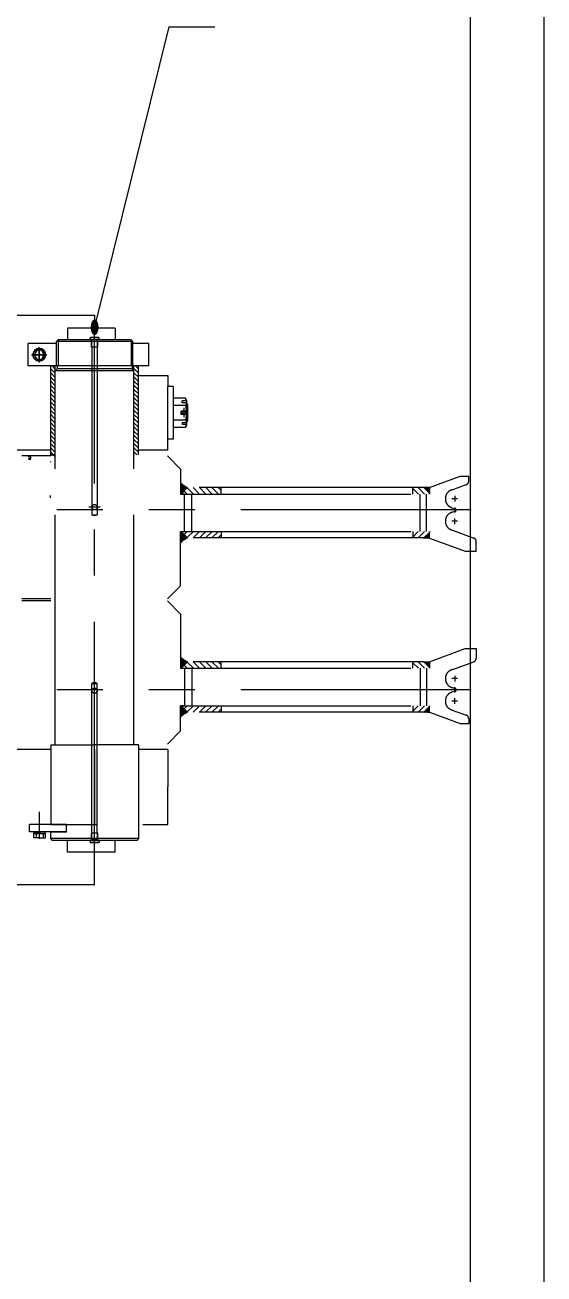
# Model space of a CAD drawing. Header units: millimetres. Extents: x 97 to 21097, y 66 to 14916.
# Drawn here: x 19335 to 21097, y 6247 to 10486 of the extents above; entities that cross this region are included whole.
import ezdxf
from ezdxf.enums import TextEntityAlignment as Align

# ---------------------------------------------------------------- set-up
doc = ezdxf.new("R2010")
doc.units = ezdxf.units.MM
doc.header["$LTSCALE"] = 500
doc.header["$MEASUREMENT"] = 0
doc.linetypes.add('G', pattern=[2, 1.25, -0.25, 0.25, -0.25])
doc.linetypes.add('K', pattern=[2.5, 1.25, -0.25, 0.25, -0.25, 0.25, -0.25])
for name, color, linetype in [('01', 7, 'Continuous'), ('02', 1, 'Continuous'), ('05', 4, 'G'), ('07', 6, 'K')]:
    doc.layers.add(name, color=color, linetype=linetype)
doc.styles.get("Standard").update_dxf_attribs({"font": 'isocp', "width": 0.707, "bigfont": 'intecad.shx'})
pattern_1 = [(315, (16883.104, 12717.7745), (0.70710678, 0.70710678), []), (45, (16883.104, 12717.7745), (-0.70710678, 0.70710678), [])]
pattern_2 = [(45, (16883.104, 4352.2737), (0.70710678, -0.70710678), []), (315, (16883.104, 4352.2737), (-0.70710678, -0.70710678), [])]

# ---------------------------------------------------------------- blocks, each defined once
blk = doc.blocks.new('*U114')
at = {"layer": '01'}
for p, q in [((-18.3, 6), (-18.3, 0)), ((0, 6), (-18.3, 6)), ((-18.3, 0), (0, 0)), ((0, 0), (-3.5, 6)), ((0, 6), (3.5, 0)), ((0, 6), (18.3, 6)), ((18.3, 0), (0, 0)), ((18.3, 6), (18.3, 0))]:
    blk.add_line(p, q, dxfattribs=at)
at = {"layer": '05'}
blk.add_line((0, 8.1), (0, -2.1), dxfattribs=at)
blk = doc.blocks.new('*U113', base_point=(2800.2, 1554.2))
at = {"layer": '01'}
for radius in [21.5, 15.6]:
    blk.add_circle((2800.2, 1554.2), radius, dxfattribs=at)
at = {"layer": '02'}
blk.add_arc((2800.2, 1554.2), 19.5, 260, 170, dxfattribs=at)
at = {"layer": '05'}
for p, q in [((2800.2, 1576.7), (2800.2, 1531.7)), ((2822.7, 1554.2), (2777.7, 1554.2))]:
    blk.add_line(p, q, dxfattribs=at)
blk = doc.blocks.new('*U130')
at = {"layer": '01'}
blk.add_lwpolyline([(415, 5), (415, 292)], dxfattribs=at)
at = {"layer": '02'}
blk.add_lwpolyline([(420, 0), (420, 297)], dxfattribs=at)

msp = doc.modelspace()

# ---------------------------------------------------------------- hatches: boundary and pattern name
at = {"layer": '07', "linetype": 'K', "ltscale": 1.25}
h = msp.add_hatch(dxfattribs=at)
h.set_pattern_fill('_USER', color=6, scale=10, angle=405, style=0, pattern_type=0)
h.set_pattern_definition([(135, (16817.612, 4386.623), (7.071068, 7.071068), [])])
h.paths.add_polyline_path([(19720.2, 9027.4), (19704.7, 9027.4), (19704.7, 9328.9), (19720.2, 9328.9)])
h.paths.add_polyline_path([(19422.2, 9328.9), (19437.7, 9328.9), (19437.7, 9027.4), (19422.2, 9027.4)])
h = msp.add_hatch(dxfattribs=at)
h.set_pattern_fill('_USER', color=6, angle=135, style=0, double=1, pattern_type=0)
h.set_pattern_definition([(315, (16883.104, 13309.1745), (0.70710678, 0.70710678), []), (45, (16883.104, 13309.1745), (-0.70710678, 0.70710678), [])])
h.paths.add_polyline_path([(19886.7, 8916.2, -0.11672), (19863.2, 8932.7), (19863.2, 8894.2), (19864.7, 8894.2)])
h = msp.add_hatch(dxfattribs=at)
h.set_pattern_fill('_USER', color=6, scale=15, angle=405, style=0, pattern_type=0)
h.set_pattern_definition([(135, (16817.612, 3773.593), (10.6066, 10.6066), [])])
h.paths.add_polyline_path([(20651.2, 8894.2), (20651.2, 8916.2), (20686.7, 8916.2), (20705.7, 8897.2), (20705.7, 8894.2)])
h.paths.add_polyline_path([(19864.7, 8894.2), (19886.7, 8916.2), (20000.9, 8916.2), (20000.9, 8894.2)])
h = msp.add_hatch(dxfattribs=at)
h.set_pattern_fill('_USER', color=6, angle=135, style=0, double=1, pattern_type=0)
h.set_pattern_definition([(315, (16883.104, 13309.1745), (0.70710678, 0.70710678), []), (45, (16883.104, 13309.1745), (-0.70710678, 0.70710678), [])])
h.paths.add_polyline_path([(20707.7, 8897.2), (20707.7, 8916.2), (20688.7, 8916.2)])
h = msp.add_hatch(dxfattribs=at)
h.set_pattern_fill('_USER', color=6, angle=135, style=0, double=1, pattern_type=0)
h.set_pattern_definition(pattern_2)
h.paths.add_polyline_path([(19886.7, 8745.2, 0.11672), (19863.2, 8728.8), (19863.2, 8767.2), (19864.7, 8767.2)])
h = msp.add_hatch(dxfattribs=at)
h.set_pattern_fill('_USER', color=6, scale=15, angle=405, style=0, pattern_type=0)
h.set_pattern_definition([(225, (16817.612, 13887.855), (10.6066, -10.6066), [])])
h.paths.add_polyline_path([(20705.7, 8767.2), (20705.7, 8764.2), (20686.7, 8745.2), (20651.2, 8745.2), (20651.2, 8767.2)])
h.paths.add_polyline_path([(20000.9, 8767.2), (20000.9, 8745.2), (19886.7, 8745.2), (19864.7, 8767.2)])
h = msp.add_hatch(dxfattribs=at)
h.set_pattern_fill('_USER', color=6, angle=135, style=0, double=1, pattern_type=0)
h.set_pattern_definition(pattern_2)
h.paths.add_polyline_path([(20707.7, 8764.2), (20707.7, 8745.2), (20688.7, 8745.2)])
h = msp.add_hatch(dxfattribs=at)
h.set_pattern_fill('_USER', color=6, angle=135, style=0, double=1, pattern_type=0)
h.set_pattern_definition(pattern_1)
h.paths.add_polyline_path([(19886.7, 8324.8, -0.11672), (19863.2, 8341.3), (19863.2, 8302.8), (19864.7, 8302.8)])
h = msp.add_hatch(dxfattribs=at)
h.set_pattern_fill('_USER', color=6, scale=15, angle=405, style=0, pattern_type=0)
h.set_pattern_definition([(135, (16817.612, 3182.193), (10.6066, 10.6066), [])])
h.paths.add_polyline_path([(20705.7, 8302.8), (20705.7, 8305.8), (20686.7, 8324.8), (20651.2, 8324.8), (20651.2, 8302.8)])
h.paths.add_polyline_path([(20000.9, 8302.8), (20000.9, 8324.8), (19886.7, 8324.8), (19864.7, 8302.8)])
h = msp.add_hatch(dxfattribs=at)
h.set_pattern_fill('_USER', color=6, angle=135, style=0, double=1, pattern_type=0)
h.set_pattern_definition(pattern_1)
h.paths.add_polyline_path([(20688.7, 8324.8), (20707.7, 8324.8), (20707.7, 8305.8)])
h = msp.add_hatch(dxfattribs=at)
h.set_pattern_fill('_USER', color=6, angle=135, style=0, double=1, pattern_type=0)
h.set_pattern_definition([(45, (16883.104, 3760.8737), (0.70710678, -0.70710678), []), (315, (16883.104, 3760.8737), (-0.70710678, -0.70710678), [])])
h.paths.add_polyline_path([(19886.7, 8153.8, 0.11672), (19863.2, 8137.4), (19863.2, 8175.8), (19864.7, 8175.8)])
h = msp.add_hatch(dxfattribs=at)
h.set_pattern_fill('_USER', color=6, scale=15, angle=405, style=0, pattern_type=0)
h.set_pattern_definition([(225, (16817.612, 13296.455), (10.6066, -10.6066), [])])
h.paths.add_polyline_path([(20651.2, 8175.8), (20651.2, 8153.8), (20686.7, 8153.8), (20705.7, 8172.8), (20705.7, 8175.8)])
h.paths.add_polyline_path([(19864.7, 8175.8), (19886.7, 8153.8), (20000.9, 8153.8), (20000.9, 8175.8)])
h = msp.add_hatch(dxfattribs=at)
h.set_pattern_fill('_USER', color=6, angle=135, style=0, double=1, pattern_type=0)
h.set_pattern_definition([(45, (16883.104, 3760.8737), (0.70710678, -0.70710678), []), (315, (16883.104, 3760.8737), (-0.70710678, -0.70710678), [])])
h.paths.add_polyline_path([(20707.7, 8172.8), (20707.7, 8153.8), (20688.7, 8153.8)])

# ---------------------------------------------------------------- linework, layer by layer
at = {"layer": '01', "ltscale": 1.25}
for p, q in [((17696.1, 9501), (19571.2, 9501)), ((19571.2, 9501), (19571.2, 9457.6)), ((19571.2, 7569.1), (19571.2, 7678.6)), ((17696.1, 7569.1), (19571.2, 7569.1))]:
    msp.add_line(p, q, dxfattribs=at)
at = {"layer": '02', "ltscale": 1.25}
for p, q in [((19571.2, 9457.6), (19824.3, 10479.9)), ((19824.3, 10479.9), (19979.3, 10479.9))]:
    msp.add_line(p, q, dxfattribs=at)
at = {"layer": '05', "color": 4, "linetype": 'G', "ltscale": 1.25}
msp.add_line((19571.2, 7679.8), (19571.2, 9448), dxfattribs=at)
at = {"layer": '07', "color": 6, "linetype": 'K', "ltscale": 1.25}
for p, q in [((19479, 9457.6), (19479, 9417.6)), ((19641.2, 9457.6), (19479, 9457.6)), ((19641.2, 9457.6), (19641.2, 9417.6)), ((19447.2, 9417.6), (19441.2, 9411.6)), ((19701.2, 9411.6), (19441.2, 9411.6)), ((19441.2, 9328.9), (19441.2, 9411.6)), ((19695.2, 9417.6), (19447.2, 9417.6)), ((19447.2, 9417.6), (19447.2, 9328.9)), ((19555.6, 9424.4), (19557.7, 9425.6)), ((19555.6, 9417.6), (19555.6, 9424.4)), ((19586.8, 9424.4), (19555.6, 9424.4)), ((19584.7, 9425.6), (19557.7, 9425.6)), ((19560.7, 9392.6), (19560.7, 9417.6)), ((19561.9, 9392.6), (19561.9, 9417.6)), ((19580.5, 9392.6), (19580.5, 9417.6)), ((19581.7, 9392.6), (19581.7, 9417.6)), ((19586.8, 9424.4), (19584.7, 9425.6)), ((19586.8, 9417.6), (19586.8, 9424.4)), ((19701.2, 9411.6), (19695.2, 9417.6)), ((19695.2, 9417.6), (19695.2, 9328.9)), ((19701.2, 9328.9), (19701.2, 9411.6)), ((19441.2, 9404.9), (19345.2, 9404.9)), ((19345.2, 9328.9), (19345.2, 9404.9)), ((19383.2, 9341.3), (19383.2, 9392.6)), ((19581.7, 9392.6), (19560.7, 9392.6)), ((19562.2, 9392.6), (19562.2, 8823.8)), ((19580.2, 9392.6), (19580.2, 8823.8)), ((19755.2, 9404.9), (19701.2, 9404.9)), ((19755.2, 9328.9), (19755.2, 9404.9)), ((19755.2, 9328.9), (19345.2, 9328.9)), ((19357.1, 9366.9), (19408.9, 9366.9)), ((19422.2, 9027.4), (19422.2, 9328.9)), ((19437.7, 9328.9), (19422.2, 9328.9)), ((19437.7, 8042.6), (19437.7, 9328.9)), ((19437.7, 9027.4), (19437.7, 9328.9)), ((19444.2, 9328.9), (19444.2, 9319.2)), ((19698.2, 9328.9), (19698.2, 9319.2)), ((19704.7, 8042.6), (19704.7, 9328.9)), ((19720.2, 9328.9), (19704.7, 9328.9)), ((19704.7, 9027.4), (19704.7, 9328.9)), ((19720.2, 9027.4), (19720.2, 9328.9)), ((18172.4, 9297), (19422.2, 9297)), ((19437.7, 9312.7), (19444.2, 9319.2)), ((19704.7, 9312.7), (19437.7, 9312.7)), ((19698.2, 9319.2), (19444.2, 9319.2)), ((19571.2, 9043), (19571.2, 9297)), ((19704.7, 9312.7), (19698.2, 9319.2)), ((19720.2, 9297), (19819.2, 9297)), ((19819.2, 9297), (19819.2, 9259)), ((19819.2, 9297), (19819.2, 9259)), ((19819.2, 9043), (19819.2, 9259)), ((19838.2, 9259), (19819.2, 9259)), ((19838.2, 9259), (19838.2, 9170)), ((19879.4, 9219.7), (19838.2, 9219.7)), ((19883.2, 9210.3), (19868.2, 9210.3)), ((19868.2, 9203.9), (19868.2, 9210.3)), ((19883.2, 9203.9), (19868.2, 9203.9)), ((19883.2, 9213), (19879.4, 9219.7)), ((19883.2, 9213), (19883.2, 9127)), ((19884.9, 9200), (19883.2, 9200)), ((19887.9, 9197), (19884.9, 9200)), ((19884.9, 9200), (19884.9, 9140)), ((19880.8, 9194.9), (19838.2, 9194.9)), ((19838.2, 9170), (19838.2, 9081)), ((19883.2, 9176), (19865.2, 9176)), ((19865.2, 9164), (19865.2, 9176)), ((19883.2, 9164), (19865.2, 9164)), ((19874.9, 9155.5), (19874.9, 9187.2)), ((19887.9, 9143), (19887.9, 9197)), ((19880.8, 9145.2), (19838.2, 9145.2)), ((19879.4, 9120.4), (19838.2, 9120.4)), ((19868.2, 9136.1), (19868.2, 9129.8)), ((19883.2, 9136.1), (19868.2, 9136.1)), ((19883.2, 9129.8), (19868.2, 9129.8)), ((19883.2, 9127), (19879.4, 9120.4)), ((19884.9, 9140), (19883.2, 9140)), ((19887.9, 9143), (19884.9, 9140)), ((19838.2, 9081), (19819.2, 9081)), ((19422.2, 9043), (18172.4, 9043)), ((19819.2, 9043), (19720.2, 9043)), ((19422, 9024.2), (19324.2, 9024.2)), ((19347.7, 9021), (19347.7, 9024.2)), ((19422, 9024.2), (19347.7, 9024.2)), ((19354.1, 9021), (19347.7, 9021)), ((19354.1, 9014.6), (19347.7, 9014.6)), ((19347.7, 9011.4), (19347.7, 9014.6)), ((19354.1, 9011.4), (19347.7, 9011.4)), ((19354.1, 9014.6), (19354.1, 9021)), ((19422, 9027.4), (19437.7, 9027.4)), ((19422, 9024.2), (19422, 9027.4)), ((19422, 9002), (19422, 9005.2)), ((19437.7, 9027.4), (19422.2, 9027.4)), ((19430.7, 9027.4), (19437.7, 9020.4)), ((19437.7, 9002), (19437.7, 9020.4)), ((19863.2, 8979.2), (19818.2, 9024.2)), ((19863.2, 8979.2), (19863.2, 8894.2)), ((20707.7, 8916.4), (20812.4, 8954.5)), ((20812.4, 8954.5), (20841.2, 8954.5)), ((20841.2, 8938.2), (20841.2, 8954.5)), ((19864.7, 8894.2), (19886.7, 8916.2)), ((20707.7, 8916.2), (19886.7, 8916.2)), ((20000.9, 8894.2), (20000.9, 8916.2)), ((20651.2, 8894.2), (20651.2, 8916.2)), ((20707.7, 8897.2), (20688.7, 8916.2)), ((20707.7, 8916.4), (20707.7, 8894.2)), ((20785.5, 8909.1), (20832.8, 8926.3)), ((19421.1, 8881.3), (19421.1, 8889.3)), ((19863.2, 8894.2), (20707.7, 8894.2)), ((19876.2, 8894.2), (19863.2, 8894.2)), ((19876.2, 8767.2), (19876.2, 8894.2)), ((19901.2, 8767.2), (19901.2, 8894.2)), ((20676.2, 8767.2), (20676.2, 8894.2)), ((20698.2, 8767.2), (20698.2, 8894.2)), ((20707.7, 8894.2), (20707.7, 8897.2)), ((20803.2, 8878.3), (20784.1, 8878.3)), ((20793.7, 8887.9), (20793.7, 8868.8)), ((20849.1, 8840.2), (15967, 8840.2)), ((19589.9, 8849.8), (19551.4, 8849.8)), ((19562.2, 8823.8), (19580.2, 8823.8)), ((19571.2, 8819.8), (19562.2, 8823.8)), ((19580.2, 8823.8), (19571.2, 8819.8)), ((20785.4, 8847.6), (20795.7, 8844.9)), ((20785.4, 8832.8), (20795.7, 8835.6)), ((20794.4, 8848.8), (20794.4, 8831.6)), ((20803.2, 8802.1), (20784.1, 8802.1)), ((20793.7, 8792.6), (20793.7, 8811.7)), ((19863.2, 8767.2), (20707.7, 8767.2)), ((19863.2, 8583.2), (19863.2, 8767.2)), ((19864.7, 8767.2), (19886.7, 8745.2)), ((20686.7, 8745.2), (19886.7, 8745.2)), ((20000.9, 8767.2), (20000.9, 8745.2)), ((20651.2, 8767.2), (20651.2, 8745.2)), ((20686.7, 8745.2), (20707.7, 8745.2)), ((20707.7, 8764.2), (20688.7, 8745.2)), ((20707.7, 8744.9), (20707.7, 8767.2)), ((20707.7, 8767.2), (20707.7, 8764.2)), ((20707.7, 8744.9), (20829.7, 8700.5)), ((20786.4, 8771.2), (20858.2, 8745)), ((20829.7, 8700.5), (20866.6, 8700.5)), ((20866.6, 8700.5), (20866.6, 8733.1)), ((19863.2, 8583.2), (19818.2, 8538.2)), ((19422, 8538.2), (19324.2, 8538.2)), ((19422, 8531.8), (19324.2, 8531.8)), ((19863.2, 8486.8), (19818.2, 8531.8)), ((19863.2, 8486.8), (19863.2, 8302.8)), ((20707.7, 8325.1), (20829.7, 8369.5)), ((20829.7, 8369.5), (20866.6, 8369.5)), ((20866.6, 8369.5), (20866.6, 8337)), ((19864.7, 8302.8), (19886.7, 8324.8)), ((20686.7, 8324.8), (19886.7, 8324.8)), ((20000.9, 8302.8), (20000.9, 8324.8)), ((20651.2, 8302.8), (20651.2, 8324.8)), ((20686.7, 8324.8), (20707.7, 8324.8)), ((20707.7, 8305.8), (20688.7, 8324.8)), ((20707.7, 8325.1), (20707.7, 8302.8)), ((20786.4, 8298.9), (20858.2, 8325)), ((19863.2, 8302.8), (20707.7, 8302.8)), ((19876.2, 8302.8), (19876.2, 8175.8)), ((19901.2, 8302.8), (19901.2, 8175.8)), ((20676.2, 8302.8), (20676.2, 8175.8)), ((20698.2, 8302.8), (20698.2, 8175.8)), ((20707.7, 8302.8), (20707.7, 8305.8)), ((20803.2, 8267.9), (20784.1, 8267.9)), ((20793.7, 8277.5), (20793.7, 8258.4)), ((20849.1, 8229.8), (16012.5, 8229.8)), ((19571.2, 8255.7), (19562.2, 8251.6)), ((19562.2, 7743.6), (19562.2, 8251.6)), ((19562.2, 8251.6), (19580.2, 8251.6)), ((19580.2, 8251.6), (19571.2, 8255.7)), ((19580.2, 7743.6), (19580.2, 8251.6)), ((20785.4, 8237.2), (20795.7, 8234.5)), ((20785.4, 8222.4), (20795.7, 8225.2)), ((20794.4, 8221.2), (20794.4, 8238.4)), ((20803.2, 8191.7), (20784.1, 8191.7)), ((20793.7, 8182.2), (20793.7, 8201.3)), ((19863.2, 8175.8), (20707.7, 8175.8)), ((19863.2, 8090.8), (19863.2, 8175.8)), ((19876.2, 8175.8), (19863.2, 8175.8)), ((19864.7, 8175.8), (19886.7, 8153.8)), ((20707.7, 8153.8), (19886.7, 8153.8)), ((20000.9, 8175.8), (20000.9, 8153.8)), ((20651.2, 8175.8), (20651.2, 8153.8)), ((20707.7, 8172.8), (20688.7, 8153.8)), ((20707.7, 8153.6), (20707.7, 8175.8)), ((20707.7, 8175.8), (20707.7, 8172.8)), ((20707.7, 8153.6), (20812.4, 8115.5)), ((20785.5, 8161), (20832.8, 8143.8)), ((20812.4, 8115.5), (20841.2, 8115.5)), ((20841.2, 8131.8), (20841.2, 8115.5)), ((19863.2, 8090.8), (19818.2, 8045.8)), ((19422.2, 8027), (18172.4, 8027)), ((19422.2, 8042.6), (19422.2, 7773)), ((19422.2, 8042.6), (19571.2, 8042.6)), ((19720.2, 8042.6), (19571.2, 8042.6)), ((19571.2, 8027), (19571.2, 7773)), ((19720.2, 8042.6), (19720.2, 7724.6)), ((19819.2, 8027), (19720.2, 8027)), ((19819.2, 8027), (19819.2, 7900)), ((19819.2, 7773), (19819.2, 7900)), ((19384.4, 7724), (19384.4, 7815.6)), ((18172.4, 7773), (19819.2, 7773)), ((19475.9, 7773), (19349.6, 7773)), ((19349.6, 7748), (19349.6, 7773)), ((19475.9, 7773.2), (19422.2, 7773.2)), ((19475.9, 7747), (19475.9, 7773.2)), ((19475.9, 7748), (19349.6, 7748)), ((19364.6, 7727), (19364.6, 7742)), ((19364.6, 7742), (19384.4, 7742)), ((19384.4, 7727), (19364.6, 7727)), ((19372.4, 7742), (19372.4, 7727)), ((19404.2, 7742), (19384.4, 7742)), ((19384.4, 7727), (19404.2, 7727)), ((19396.4, 7742), (19396.4, 7727)), ((19404.2, 7727), (19404.2, 7742)), ((19422.2, 7724.6), (19422.2, 7748)), ((19475.9, 7747), (19422.2, 7747)), ((19720.2, 7724.6), (19422.2, 7724.6)), ((19428.2, 7718.6), (19422.2, 7724.6)), ((19714.2, 7718.6), (19428.2, 7718.6)), ((19479, 7678.6), (19479, 7718.6)), ((19555.6, 7718.6), (19555.6, 7711.8)), ((19581.7, 7743.6), (19560.7, 7743.6)), ((19560.7, 7718.6), (19560.7, 7743.6)), ((19561.9, 7718.6), (19561.9, 7743.6)), ((19580.5, 7718.6), (19580.5, 7743.6)), ((19581.7, 7718.6), (19581.7, 7743.6)), ((19586.8, 7718.6), (19586.8, 7711.8)), ((19641.2, 7678.6), (19641.2, 7718.6)), ((19720.2, 7724.6), (19714.2, 7718.6)), ((19641.2, 7678.6), (19479, 7678.6)), ((19586.8, 7711.8), (19555.6, 7711.8)), ((19555.6, 7711.8), (19557.7, 7710.6)), ((19584.7, 7710.6), (19557.7, 7710.6)), ((19586.8, 7711.8), (19584.7, 7710.6))]:
    msp.add_line(p, q, dxfattribs=at)
for centre, radius in [((19383.2, 9366.9), 21), ((19874.9, 9170), 5.25), ((19571.2, 8849.8), 9), ((19571.2, 8226.6), 9)]:
    msp.add_circle(centre, radius, dxfattribs=at)
for centre, radius, start, end in [((19824.8, 9191.9), 61.2, 17.4351, 26.9567), ((19864.3, 9204.1), 18.9, 330.7192, 359.352), ((19697.5, 9161.7), 186.3, 4.4, 10.2413), ((19697.5, 9178.3), 186.3, 349.7587, 355.6), ((19824.8, 9148.1), 61.2, 333.0433, 342.5649), ((19864.3, 9135.9), 18.9, 0.648, 29.2808), ((19909.7, 8974.1), 62.3, 221.6312, 248.261), ((20793.7, 8878.3), 31.8, 104.8887, 255), ((20828.5, 8938.2), 12.7, 290, 0), ((20793.7, 8802.1), 31.8, 105, 256.83), ((20794.4, 8840.2), 4.8, 285, 75), ((19909.7, 8687.4), 62.3, 111.739, 138.3688), ((20853.9, 8733.1), 12.7, 0, 70), ((19909.7, 8382.7), 62.3, 221.6312, 248.261), ((20853.9, 8337), 12.7, 290, 0), ((20793.7, 8267.9), 31.8, 103.17, 255), ((20794.4, 8229.8), 4.8, 285, 75), ((20793.7, 8191.7), 31.8, 105, 255.1113), ((19909.7, 8096), 62.3, 111.739, 138.3688), ((20828.5, 8131.8), 12.7, 0, 70)]:
    msp.add_arc(centre, radius, start, end, dxfattribs=at)

# ---------------------------------------------------------------- block references
at = {"layer": '01', "xscale": 50, "yscale": 50, "zscale": 50}
msp.add_blockref('*U130', (96.9, 66), dxfattribs=at)
at = {"layer": '07', "color": 6, "linetype": 'K', "ltscale": 1.25, "xscale": -1}
for name, p, rotation in [('*U113', (19383.2, 9366.9), 270), ('*U114', (19384.4, 7748), 180)]:
    msp.add_blockref(name, p, dxfattribs=dict(at, rotation=rotation))

# ---------------------------------------------------------------- texts
at = {"layer": '02', "ltscale": 1.25, "width": 0.605172}
msp.add_text('●', height=50, dxfattribs=at).set_placement((19556.2, 9432.6), (19586.2, 9432.6), align=Align.FIT)
at = {"layer": '07', "color": 6, "linetype": 'K', "ltscale": 1.25, "width": 0.605172}
msp.add_text('●', height=16, rotation=90, dxfattribs=at).set_placement((19580.7, 7719.5), (19580.7, 7729.1), align=Align.FIT)

doc.saveas('drawing.dxf')
